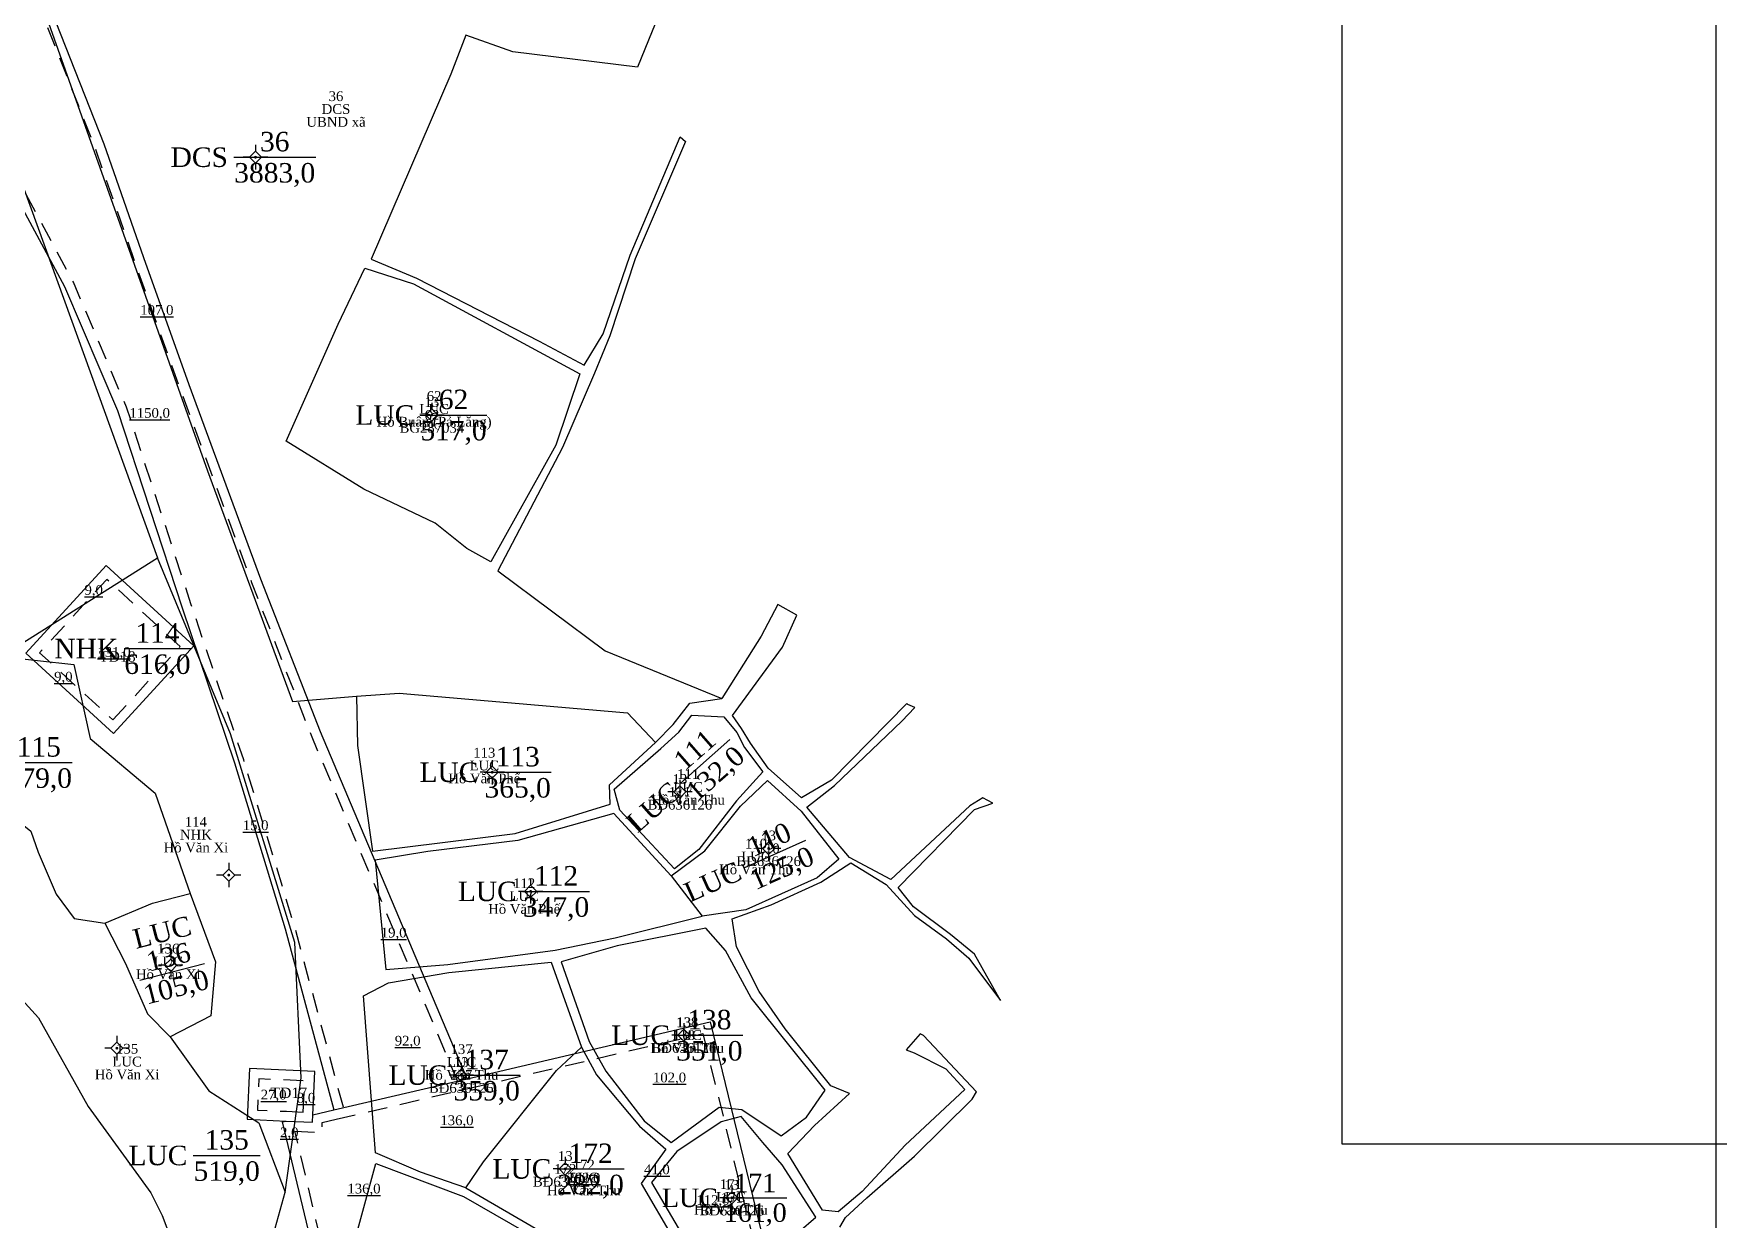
# Model space of a CAD drawing. Header units: metres. Extents: x 542180 to 550635, y 1840441 to 1846931.
# Drawn here: x 547685 to 547857.8, y 1841846.1 to 1841967.7 of the extents above; entities that cross this region are included whole.
import ezdxf
from ezdxf.enums import TextEntityAlignment as Align

# ---------------------------------------------------------------- set-up
doc = ezdxf.new("R2010")
doc.units = ezdxf.units.M
doc.header["$MEASUREMENT"] = 0
doc.linetypes.add('DGN Style 2', pattern=[3.355162, 2.013097, -1.342065])
for name, color, linetype, lineweight in [('Level 10', 7, 'Continuous', 0), ('Level 11', 7, 'Continuous', 0), ('Level 13', 7, 'Continuous', 0), ('Level 15', 7, 'Continuous', 0), ('Level 19', 7, 'Continuous', 0), ('Level 2', 7, 'Continuous', 0), ('Level 28', 7, 'Continuous', 0), ('Level 30', 7, 'Continuous', 0), ('Level 4', 7, 'Continuous', 0), ('Level 5', 7, 'Continuous', 0), ('Level 6', 7, 'Continuous', 0), ('Level 62', 7, 'Continuous', 0)]:
    doc.layers.add(name, color=color, linetype=linetype, lineweight=lineweight)
doc.styles.add('Style-Times New Roman', font='times.ttf')

# ---------------------------------------------------------------- blocks, each defined once
blk = doc.blocks.new('CENTRD')
at = {"layer": 'Level 11', "linetype": 'Continuous', "lineweight": 0}
h = blk.add_hatch(color=1, dxfattribs=at)
edge = h.paths.add_edge_path()
edge.add_arc((0, 0), 1.5, 0, 360)
at = {"layer": 'Level 11', "color": 1, "linetype": 'Continuous', "lineweight": 0}
for p, q in [((-6.25, 0), (-12.5, 0)), ((0, 6.25), (-6.25, 0)), ((-6.25, 0), (0, -6.25)), ((0, 12.5), (0, 6.25)), ((6.25, 0), (0, 6.25)), ((0, -6.25), (6.25, 0)), ((12.5, 0), (6.25, 0)), ((0, -6.25), (0, -12.5))]:
    blk.add_line(p, q, dxfattribs=at)
blk = doc.blocks.new('N_THUA_203')
at = {"layer": 'Level 13', "color": 1, "linetype": 'Continuous', "lineweight": 0}
blk.add_line((-2.23248, 0), (6.17752, 0), dxfattribs=at)
at = {"layer": 'Level 13', "color": 5, "linetype": 'Continuous', "lineweight": 0, "style": 'Style-Times New Roman'}
blk.add_text('36', height=2, dxfattribs=at).set_placement((1.97252, 1.6), align=Align.MIDDLE_CENTER)
at = {"layer": 'Level 2', "color": 3, "linetype": 'Continuous', "lineweight": 0, "style": 'Style-Times New Roman'}
blk.add_text('DCS', height=2, dxfattribs=at).set_placement((-2.83248, 0), align=Align.MIDDLE_RIGHT)
at = {"layer": 'Level 4', "color": 1, "linetype": 'Continuous', "lineweight": 0, "style": 'Style-Times New Roman'}
blk.add_text('3883,0', height=2, dxfattribs=at).set_placement((1.97252, -1.6), align=Align.MIDDLE_CENTER)
blk = doc.blocks.new('N_THUA_210')
at = {"layer": 'Level 13', "color": 1, "linetype": 'Continuous', "lineweight": 0}
blk.add_line((-1.20558, 0), (5.65042, 0), dxfattribs=at)
at = {"layer": 'Level 13', "color": 5, "linetype": 'Continuous', "lineweight": 0, "style": 'Style-Times New Roman'}
blk.add_text('62', height=2, dxfattribs=at).set_placement((2.22242, 1.6), align=Align.MIDDLE_CENTER)
at = {"layer": 'Level 2', "color": 3, "linetype": 'Continuous', "lineweight": 0, "style": 'Style-Times New Roman'}
blk.add_text('LUC', height=2, dxfattribs=at).set_placement((-1.80558, 0), align=Align.MIDDLE_RIGHT)
at = {"layer": 'Level 4', "color": 1, "linetype": 'Continuous', "lineweight": 0, "style": 'Style-Times New Roman'}
blk.add_text('517,0', height=2, dxfattribs=at).set_placement((2.22242, -1.6), align=Align.MIDDLE_CENTER)
blk = doc.blocks.new('N_THUA_214')
at = {"layer": 'Level 13', "color": 1, "linetype": 'Continuous', "lineweight": 0}
blk.add_line((-0.746655, -0.333547), (5.513136, 2.462835), dxfattribs=at)
at = {"layer": 'Level 13', "color": 5, "linetype": 'Continuous', "lineweight": 0, "style": 'Style-Times New Roman'}
blk.add_text('110', height=2, rotation=24.071333, dxfattribs=at).set_placement((1.730642, 2.525506), align=Align.MIDDLE_CENTER)
at = {"layer": 'Level 2', "color": 3, "linetype": 'Continuous', "lineweight": 0, "style": 'Style-Times New Roman'}
blk.add_text('LUC', height=2, rotation=24.071333, dxfattribs=at).set_placement((-1.294478, -0.578271), align=Align.MIDDLE_RIGHT)
at = {"layer": 'Level 4', "color": 1, "linetype": 'Continuous', "lineweight": 0, "style": 'Style-Times New Roman'}
blk.add_text('125,0', height=2, rotation=24.071333, dxfattribs=at).set_placement((3.035838, -0.396217), align=Align.MIDDLE_CENTER)
blk = doc.blocks.new('N_THUA_215')
at = {"layer": 'Level 13', "color": 1, "linetype": 'Continuous', "lineweight": 0}
blk.add_line((-0.685559, -0.600584), (4.471421, 3.917191), dxfattribs=at)
at = {"layer": 'Level 13', "color": 5, "linetype": 'Continuous', "lineweight": 0, "style": 'Style-Times New Roman'}
blk.add_text('111', height=2, rotation=41.219994, dxfattribs=at).set_placement((0.838608, 2.861799), align=Align.MIDDLE_CENTER)
at = {"layer": 'Level 2', "color": 3, "linetype": 'Continuous', "lineweight": 0, "style": 'Style-Times New Roman'}
blk.add_text('LUC', height=2, rotation=41.219994, dxfattribs=at).set_placement((-1.13687, -0.995955), align=Align.MIDDLE_RIGHT)
at = {"layer": 'Level 4', "color": 1, "linetype": 'Continuous', "lineweight": 0, "style": 'Style-Times New Roman'}
blk.add_text('132,0', height=2, rotation=41.219994, dxfattribs=at).set_placement((2.947254, 0.454807), align=Align.MIDDLE_CENTER)
blk = doc.blocks.new('N_THUA_216')
at = {"layer": 'Level 13', "color": 1, "linetype": 'Continuous', "lineweight": 0}
blk.add_line((-0.820743, 0), (6.035257, 0), dxfattribs=at)
at = {"layer": 'Level 13', "color": 5, "linetype": 'Continuous', "lineweight": 0, "style": 'Style-Times New Roman'}
blk.add_text('112', height=2, dxfattribs=at).set_placement((2.607257, 1.6), align=Align.MIDDLE_CENTER)
at = {"layer": 'Level 2', "color": 3, "linetype": 'Continuous', "lineweight": 0, "style": 'Style-Times New Roman'}
blk.add_text('LUC', height=2, dxfattribs=at).set_placement((-1.420743, 0), align=Align.MIDDLE_RIGHT)
at = {"layer": 'Level 4', "color": 1, "linetype": 'Continuous', "lineweight": 0, "style": 'Style-Times New Roman'}
blk.add_text('347,0', height=2, dxfattribs=at).set_placement((2.607257, -1.6), align=Align.MIDDLE_CENTER)
blk = doc.blocks.new('N_THUA_217')
at = {"layer": 'Level 13', "color": 1, "linetype": 'Continuous', "lineweight": 0}
blk.add_line((-0.815787, 0), (6.040213, 0), dxfattribs=at)
at = {"layer": 'Level 13', "color": 5, "linetype": 'Continuous', "lineweight": 0, "style": 'Style-Times New Roman'}
blk.add_text('113', height=2, dxfattribs=at).set_placement((2.612213, 1.6), align=Align.MIDDLE_CENTER)
at = {"layer": 'Level 2', "color": 3, "linetype": 'Continuous', "lineweight": 0, "style": 'Style-Times New Roman'}
blk.add_text('LUC', height=2, dxfattribs=at).set_placement((-1.415787, 0), align=Align.MIDDLE_RIGHT)
at = {"layer": 'Level 4', "color": 1, "linetype": 'Continuous', "lineweight": 0, "style": 'Style-Times New Roman'}
blk.add_text('365,0', height=2, dxfattribs=at).set_placement((2.612213, -1.6), align=Align.MIDDLE_CENTER)
blk = doc.blocks.new('N_THUA_218')
at = {"layer": 'Level 13', "color": 1, "linetype": 'Continuous', "lineweight": 0}
blk.add_line((-0.611543, 0), (6.244457, 0), dxfattribs=at)
at = {"layer": 'Level 13', "color": 5, "linetype": 'Continuous', "lineweight": 0, "style": 'Style-Times New Roman'}
blk.add_text('114', height=2, dxfattribs=at).set_placement((2.816457, 1.6), align=Align.MIDDLE_CENTER)
at = {"layer": 'Level 2', "color": 3, "linetype": 'Continuous', "lineweight": 0, "style": 'Style-Times New Roman'}
blk.add_text('NHK', height=2, dxfattribs=at).set_placement((-1.211543, 0), align=Align.MIDDLE_RIGHT)
at = {"layer": 'Level 4', "color": 1, "linetype": 'Continuous', "lineweight": 0, "style": 'Style-Times New Roman'}
blk.add_text('616,0', height=2, dxfattribs=at).set_placement((2.816457, -1.6), align=Align.MIDDLE_CENTER)
blk = doc.blocks.new('N_THUA_219')
at = {"layer": 'Level 13', "color": 1, "linetype": 'Continuous', "lineweight": 0}
blk.add_line((-0.811823, 0), (6.044177, 0), dxfattribs=at)
at = {"layer": 'Level 13', "color": 5, "linetype": 'Continuous', "lineweight": 0, "style": 'Style-Times New Roman'}
blk.add_text('115', height=2, dxfattribs=at).set_placement((2.616177, 1.6), align=Align.MIDDLE_CENTER)
at = {"layer": 'Level 2', "color": 3, "linetype": 'Continuous', "lineweight": 0, "style": 'Style-Times New Roman'}
blk.add_text('LUC', height=2, dxfattribs=at).set_placement((-1.411823, 0), align=Align.MIDDLE_RIGHT)
at = {"layer": 'Level 4', "color": 1, "linetype": 'Continuous', "lineweight": 0, "style": 'Style-Times New Roman'}
blk.add_text('679,0', height=2, dxfattribs=at).set_placement((2.616177, -1.6), align=Align.MIDDLE_CENTER)
blk = doc.blocks.new('N_THUA_225')
at = {"layer": 'Level 13', "color": 1, "linetype": 'Continuous', "lineweight": 0}
blk.add_line((-0.811823, 0), (6.044177, 0), dxfattribs=at)
at = {"layer": 'Level 13', "color": 5, "linetype": 'Continuous', "lineweight": 0, "style": 'Style-Times New Roman'}
blk.add_text('135', height=2, dxfattribs=at).set_placement((2.616177, 1.6), align=Align.MIDDLE_CENTER)
at = {"layer": 'Level 2', "color": 3, "linetype": 'Continuous', "lineweight": 0, "style": 'Style-Times New Roman'}
blk.add_text('LUC', height=2, dxfattribs=at).set_placement((-1.411823, 0), align=Align.MIDDLE_RIGHT)
at = {"layer": 'Level 4', "color": 1, "linetype": 'Continuous', "lineweight": 0, "style": 'Style-Times New Roman'}
blk.add_text('519,0', height=2, dxfattribs=at).set_placement((2.616177, -1.6), align=Align.MIDDLE_CENTER)
blk = doc.blocks.new('N_THUA_226')
at = {"layer": 'Level 13', "color": 1, "linetype": 'Continuous', "lineweight": 0}
blk.add_line((-2.924522, -2.399657), (3.717589, -0.700512), dxfattribs=at)
at = {"layer": 'Level 13', "color": 5, "linetype": 'Continuous', "lineweight": 0, "style": 'Style-Times New Roman'}
blk.add_text('136', height=2, rotation=14.349332, dxfattribs=at).set_placement((0, 0), align=Align.MIDDLE_CENTER)
at = {"layer": 'Level 2', "color": 3, "linetype": 'Continuous', "lineweight": 0, "style": 'Style-Times New Roman'}
blk.add_text('LUC', height=2, rotation=14.349332, dxfattribs=at).set_placement((-0.644366, 2.518887), align=Align.MIDDLE_CENTER)
at = {"layer": 'Level 4', "color": 1, "linetype": 'Continuous', "lineweight": 0, "style": 'Style-Times New Roman'}
blk.add_text('105,0', height=2, rotation=14.349332, dxfattribs=at).set_placement((0.793066, -3.100169), align=Align.MIDDLE_CENTER)
blk = doc.blocks.new('N_THUA_227')
at = {"layer": 'Level 13', "color": 1, "linetype": 'Continuous', "lineweight": 0}
blk.add_line((-0.815787, 0), (6.040213, 0), dxfattribs=at)
at = {"layer": 'Level 13', "color": 5, "linetype": 'Continuous', "lineweight": 0, "style": 'Style-Times New Roman'}
blk.add_text('137', height=2, dxfattribs=at).set_placement((2.612213, 1.6), align=Align.MIDDLE_CENTER)
at = {"layer": 'Level 2', "color": 3, "linetype": 'Continuous', "lineweight": 0, "style": 'Style-Times New Roman'}
blk.add_text('LUC', height=2, dxfattribs=at).set_placement((-1.415787, 0), align=Align.MIDDLE_RIGHT)
at = {"layer": 'Level 4', "color": 1, "linetype": 'Continuous', "lineweight": 0, "style": 'Style-Times New Roman'}
blk.add_text('359,0', height=2, dxfattribs=at).set_placement((2.612213, -1.6), align=Align.MIDDLE_CENTER)
blk = doc.blocks.new('N_THUA_228')
at = {"layer": 'Level 13', "color": 1, "linetype": 'Continuous', "lineweight": 0}
blk.add_line((-0.814796, 0), (6.041204, 0), dxfattribs=at)
at = {"layer": 'Level 13', "color": 5, "linetype": 'Continuous', "lineweight": 0, "style": 'Style-Times New Roman'}
blk.add_text('138', height=2, dxfattribs=at).set_placement((2.613204, 1.6), align=Align.MIDDLE_CENTER)
at = {"layer": 'Level 2', "color": 3, "linetype": 'Continuous', "lineweight": 0, "style": 'Style-Times New Roman'}
blk.add_text('LUC', height=2, dxfattribs=at).set_placement((-1.414796, 0), align=Align.MIDDLE_RIGHT)
at = {"layer": 'Level 4', "color": 1, "linetype": 'Continuous', "lineweight": 0, "style": 'Style-Times New Roman'}
blk.add_text('351,0', height=2, dxfattribs=at).set_placement((2.613204, -1.6), align=Align.MIDDLE_CENTER)
blk = doc.blocks.new('N_THUA_229')
at = {"layer": 'Level 13', "color": 1, "linetype": 'Continuous', "lineweight": 0}
blk.add_line((-0.861673, 0), (5.652327, 0), dxfattribs=at)
at = {"layer": 'Level 13', "color": 5, "linetype": 'Continuous', "lineweight": 0, "style": 'Style-Times New Roman'}
blk.add_text('171', height=1.9, dxfattribs=at).set_placement((2.395327, 1.52), align=Align.MIDDLE_CENTER)
at = {"layer": 'Level 2', "color": 3, "linetype": 'Continuous', "lineweight": 0, "style": 'Style-Times New Roman'}
blk.add_text('LUC', height=1.9, dxfattribs=at).set_placement((-1.431673, 0), align=Align.MIDDLE_RIGHT)
at = {"layer": 'Level 4', "color": 1, "linetype": 'Continuous', "lineweight": 0, "style": 'Style-Times New Roman'}
blk.add_text('161,0', height=1.9, dxfattribs=at).set_placement((2.395327, -1.52), align=Align.MIDDLE_CENTER)
blk = doc.blocks.new('N_THUA_230')
at = {"layer": 'Level 13', "color": 1, "linetype": 'Continuous', "lineweight": 0}
blk.add_line((-0.820743, 0), (6.035257, 0), dxfattribs=at)
at = {"layer": 'Level 13', "color": 5, "linetype": 'Continuous', "lineweight": 0, "style": 'Style-Times New Roman'}
blk.add_text('172', height=2, dxfattribs=at).set_placement((2.607257, 1.6), align=Align.MIDDLE_CENTER)
at = {"layer": 'Level 2', "color": 3, "linetype": 'Continuous', "lineweight": 0, "style": 'Style-Times New Roman'}
blk.add_text('LUC', height=2, dxfattribs=at).set_placement((-1.420743, 0), align=Align.MIDDLE_RIGHT)
at = {"layer": 'Level 4', "color": 1, "linetype": 'Continuous', "lineweight": 0, "style": 'Style-Times New Roman'}
blk.add_text('282,0', height=2, dxfattribs=at).set_placement((2.607257, -1.6), align=Align.MIDDLE_CENTER)

msp = doc.modelspace()

# ---------------------------------------------------------------- linework, layer by layer
at = {"layer": 'Level 10', "color": 7, "lineweight": 0}
for p, q in [((547666.49, 1842000), (547697.69, 1841913.91)), ((547681.64, 1841903.81), (547697.69, 1841913.91)), ((547750.39, 1841881.3), (547753.55, 1841877.17)), ((547709.77, 1841845.19), (547710.77, 1841848.87))]:
    msp.add_line(p, q, dxfattribs=at)
at = {"layer": 'Level 10', "color": 7, "lineweight": 0, "flags": 128}
for points in [[(547679.56, 1841988.26), (547702.82, 1841922.83), (547711.53, 1841899.2), (547718.09, 1841899.73)], [(547749.86, 1841971.48), (547746.91, 1841964.23), (547734.15, 1841965.82), (547729.32, 1841967.53), (547727.77, 1841963.52), (547719.59, 1841944.54), (547724.26, 1841942.6), (547736.84, 1841936.16), (547741.44, 1841933.68), (547743.4, 1841936.91), (547746.18, 1841944.97), (547751.3, 1841957.11), (547751.84, 1841956.63), (547746.67, 1841944.57), (547744.09, 1841936.68), (547742.52, 1841932.86), (547739.22, 1841925.23), (547732.58, 1841912.6), (547743.61, 1841904.38), (547755.57, 1841899.49)], [(547741.02, 1841932.8), (547738.53, 1841925.47), (547731.87, 1841913.51), (547729.42, 1841914.87), (547726.18, 1841917.49), (547718.84, 1841920.96), (547710.87, 1841925.88), (547716.22, 1841937.89), (547718.96, 1841943.63), (547723.95, 1841942.01), (547741.02, 1841932.8)], [(547710.77, 1841848.87), (547712.43, 1841860.59), (547711.77, 1841874.49), (547705.16, 1841895.89), (547697.69, 1841913.91)], [(547767.69, 1841845.3), (547768.24, 1841846.29), (547770.46, 1841848.31), (547775.34, 1841852.56), (547781.24, 1841858.41), (547781.68, 1841859.15), (547776.25, 1841864.95), (547775.92, 1841865.12), (547774.47, 1841863.47), (547775.29, 1841863.18), (547778.54, 1841861.53), (547780.51, 1841859.42), (547774.36, 1841853.7), (547769.96, 1841848.96), (547767.49, 1841846.85), (547765.88, 1841847.02), (547762.33, 1841852.85), (547765.06, 1841855.71), (547768.67, 1841859.01), (547766.75, 1841859.78), (547762.08, 1841865.62), (547759.41, 1841869.44), (547757.09, 1841874.05), (547756.64, 1841876.9), (547760.63, 1841878.34), (547765.74, 1841880.67), (547768.79, 1841882.65), (547772.43, 1841880.41), (547775.34, 1841877.23), (547778.63, 1841874.85), (547780.89, 1841872.86), (547784.17, 1841868.53), (547781.5, 1841873.27), (547779.04, 1841875.31), (547775.23, 1841878.14), (547773.65, 1841880.12), (547781.49, 1841888.1), (547783.38, 1841888.75), (547782.35, 1841889.33), (547781, 1841888.49), (547772.9, 1841880.94), (547768.66, 1841883.21), (547764.3, 1841888.35), (547767.13, 1841890.57), (547774.02, 1841897.17), (547775.37, 1841898.59), (547774.64, 1841898.88), (547774.54, 1841899), (547766.81, 1841891.14), (547763.73, 1841889.31), (547760.31, 1841892.36), (547758.5, 1841894.91), (547757.58, 1841896.44), (547756.65, 1841897.75), (547761.79, 1841904.75), (547763.28, 1841908.03), (547761.31, 1841909.15), (547759.59, 1841905.88), (547755.57, 1841899.49)], [(547681.64, 1841903.81), (547689.12, 1841902.99), (547690.77, 1841895.41), (547697.45, 1841889.8), (547701.03, 1841879.49)], [(547718.09, 1841899.73), (547722.47, 1841900.03), (547745.9, 1841898.02), (547748.77, 1841895)], [(547718.09, 1841899.73), (547718.2, 1841894.68), (547719.75, 1841883.86), (547734.38, 1841885.64), (547744.11, 1841888.68), (547744.05, 1841890.66), (547748.77, 1841895)], [(547748.77, 1841895), (547750.59, 1841896.84), (547752.3, 1841899.02), (547755.57, 1841899.49)], [(547759.78, 1841891.97), (547757.09, 1841889), (547753.2, 1841884.03), (547750.7, 1841882.03), (547745.12, 1841888.04), (547744.54, 1841890.2), (547749.3, 1841894.37), (547751.17, 1841896.04), (547752.48, 1841897.8), (547755.78, 1841897.62), (547757.1, 1841896), (547757.9, 1841894.49), (547759.78, 1841891.97)], [(547750.39, 1841881.3), (547753.84, 1841883.89), (547757.48, 1841888.45), (547760.27, 1841891.09), (547763.7, 1841887.96), (547767.58, 1841883.03), (547765.34, 1841881.11), (547758.02, 1841877.84), (547753.55, 1841877.17)], [(547750.39, 1841881.3), (547744.5, 1841887.72), (547734.66, 1841884.93), (547725.43, 1841883.8), (547720.01, 1841882.93), (547721.11, 1841871.71), (547727.48, 1841872.21), (547738.46, 1841873.68), (547744.64, 1841874.97), (547753.55, 1841877.17)], [(547683.82, 1841886.61), (547681.21, 1841884.78), (547677.89, 1841882.51), (547677.35, 1841881.2), (547681.2, 1841874.4), (547681.65, 1841871.78), (547683.43, 1841869), (547685.48, 1841866.75), (547690.56, 1841857.66), (547697.01, 1841848.79), (547698.17, 1841846.48), (547700.35, 1841840.67)], [(547683.82, 1841886.61), (547684.69, 1841885.91), (547685.44, 1841883.75), (547687.31, 1841879.44), (547689.14, 1841876.95), (547692.29, 1841876.47)], [(547692.29, 1841876.47), (547697.16, 1841878.5), (547701.03, 1841879.49)], [(547701.03, 1841879.49), (547703.64, 1841872.51), (547703.16, 1841866.96), (547698.99, 1841864.79)], [(547692.29, 1841876.47), (547694.39, 1841872.33), (547696.65, 1841867.15), (547698.99, 1841864.79)], [(547766.16, 1841859.33), (547758.58, 1841868.81), (547755.94, 1841873.67), (547753.92, 1841875.96), (547744.83, 1841874.13), (547739.08, 1841872.5), (547741.95, 1841864.31), (547743.67, 1841861.3), (547747.62, 1841856.2), (547750.39, 1841853.98), (547755.3, 1841857.59), (547757.62, 1841857.36), (547761.66, 1841854.65), (547764.27, 1841856.55), (547766.16, 1841859.33)], [(547729.32, 1841849.31), (547724.65, 1841850.94), (547720.06, 1841852.92), (547718.83, 1841869.01), (547721.37, 1841870.34), (547727.56, 1841871.4), (547738.05, 1841872.45), (547741.16, 1841863.73)], [(547698.99, 1841864.79), (547702.94, 1841859.27), (547708.09, 1841855.97), (547710.77, 1841848.87)], [(547729.32, 1841849.31), (547731.12, 1841852), (547738.6, 1841861.35), (547741.16, 1841863.73)], [(547741.16, 1841863.73), (547742.71, 1841860.92), (547747.14, 1841855.64), (547749.84, 1841853.27), (547747.31, 1841849.76), (547750.62, 1841844.08), (547752.54, 1841841.35)], [(547765.22, 1841846.32), (547761.75, 1841851.68), (547759.78, 1841853.98), (547757.55, 1841856.63), (547755.49, 1841856.08), (547750.96, 1841853.05), (547748.35, 1841849.87), (547751.42, 1841844.64), (547754.51, 1841839.97), (547756.38, 1841840.8), (547763.48, 1841844.8), (547765.22, 1841846.32)], [(547713.59, 1841833.17), (547718.25, 1841845.03), (547720.09, 1841851.82), (547729.09, 1841848.42), (547741.7, 1841841.2), (547744.87, 1841838.32)], [(547729.32, 1841849.31), (547742.29, 1841841.77), (547745.51, 1841838.8)]]:
    msp.add_lwpolyline(points, dxfattribs=at)
at = {"layer": 'Level 30', "color": 5, "linetype": 'Continuous', "lineweight": 0}
for p, q in [((547715.7896, 1841857.318), (547729.461, 1841860.5121)), ((547713.6282, 1841856.813), (547715.7896, 1841857.318))]:
    msp.add_line(p, q, dxfattribs=at)
at = {"layer": 'Level 30', "color": 5, "linetype": 'Continuous', "lineweight": 0, "flags": 128}
for points in [[(547673.0545, 1841984.5015), (547679.5639, 1841966.0243), (547682.2338, 1841952.728), (547688.159, 1841941.7658), (547693.5707, 1841929.033), (547700.2026, 1841908.8052), (547705.5782, 1841892.8921), (547710.7808, 1841875.8782), (547715.7896, 1841857.318)], [(547729.461, 1841860.5121), (547714.3995, 1841896.0692), (547708.3034, 1841911.7228), (547700.925, 1841931.6818), (547696.2867, 1841944.6931), (547692.2321, 1841956.329), (547687.299, 1841968.8102)], [(547701.4179, 1841904.8904), (547693.178, 1841895.8936), (547684.1811, 1841904.1335), (547692.4211, 1841913.1304), (547701.4179, 1841904.8904)], [(547729.461, 1841860.5121), (547754.3678, 1841866.3312), (547771.7136, 1841795.0994), (547758.4348, 1841785.8588), (547727.6731, 1841784.3273), (547710.519, 1841856.0866), (547710.8743, 1841856.1696)], [(547713.6282, 1841856.813), (547713.8246, 1841861.244), (547707.1312, 1841861.5406), (547706.901, 1841856.3457), (547710.8743, 1841856.1696)], [(547710.8743, 1841856.1696), (547713.5943, 1841856.049), (547713.6282, 1841856.813)]]:
    msp.add_lwpolyline(points, dxfattribs=at)
at = {"layer": 'Level 6', "color": 2, "linetype": 'DGN Style 2', "lineweight": 0}
for p, q in [((547729.688508, 1841859.538324), (547753.63059, 1841865.132032)), ((547753.63059, 1841865.132032), (547770.579832, 1841795.528725)), ((547716.017107, 1841856.344224), (547729.688507, 1841859.538324)), ((547714.593626, 1841856.011635), (547716.017117, 1841856.344226)), ((547728.452651, 1841785.367349), (547711.776179, 1841855.12863))]:
    msp.add_line(p, q, dxfattribs=at)
at = {"layer": 'Level 6', "color": 2, "linetype": 'DGN Style 2', "lineweight": 0, "flags": 128}
for points in [[(547728.540201, 1841860.122062), (547713.472986, 1841895.692655), (547707.368434, 1841911.367957), (547699.985019, 1841931.340525), (547695.343563, 1841944.360678), (547691.294551, 1841955.980541), (547686.361906, 1841968.460588), (547679.862171, 1841986.965828), (547675.028236, 1842001.063821), (547670.425391, 1842012.302026), (547668.338394, 1842020.229201), (547664.161268, 1842032.424478), (547660.111117, 1842043.547593), (547659.586467, 1842047.504807), (547659.706653, 1842050.638754), (547659.854348, 1842051.699203), (547660.07284, 1842052.832909), (547660.578283, 1842054.702621), (547661.444054, 1842056.950538), (547662.748626, 1842059.389294), (547663.947389, 1842061.114655), (547665.554286, 1842062.964737), (547667.897343, 1842065.029444), (547669.334535, 1842066.024885), (547669.835256, 1842066.331549), (547671.510222, 1842067.486335), (547673.522472, 1842068.067293), (547675.37625, 1842068.698967), (547679.170145, 1842069.777159), (547681.071015, 1842070.286695), (547682.977322, 1842070.777314), (547688.700674, 1842072.154093), (547690.629393, 1842072.568989), (547692.557532, 1842072.963594), (547696.418024, 1842073.693645), (547700.380689, 1842074.361127), (547702.380498, 1842074.307925), (547706.174061, 1842074.830485), (547707.65755, 1842075.014053), (547712.023581, 1842075.487839), (547713.853178, 1842075.656399), (547715.769259, 1842076.326952), (547717.850834, 1842076.476869), (547721.753587, 1842076.784955), (547722.244883, 1842076.821772), (547723.766145, 1842076.932975), (547736.357556, 1842077.252277), (547748.140294, 1842078.485973), (547750.185223, 1842078.518376), (547750.552017, 1842078.524139), (547752.2061, 1842078.557979), (547754.220183, 1842078.621142), (547756.541145, 1842078.778064), (547758.680055, 1842077.535179), (547760.403894, 1842077.686434), (547762.438505, 1842077.885552), (547762.876518, 1842077.931082), (547764.464082, 1842078.104153), (547768.237206, 1842078.568905), (547770.071566, 1842080.108459), (547772.341557, 1842080.478334), (547778.310878, 1842081.630963), (547789.694367, 1842082.82252), (547801.664904, 1842084.670954), (547805.724814, 1842085.126354), (547807.758122, 1842085.403108), (547809.765003, 1842085.828217), (547811.69657, 1842086.27994), (547813.60952, 1842087.175596), (547815.69621, 1842087.752384), (547817.679302, 1842088.3436), (547820.16317, 1842089.145469), (547821.610775, 1842089.644963), (547823.557271, 1842090.354843), (547825.488046, 1842091.103124), (547827.31525, 1842091.853468), (547829.052558, 1842093.041652), (547831.001822, 1842093.935001), (547832.808785, 1842094.869148), (547835.031434, 1842096.162682), (547836.356356, 1842096.960125), (547852.083032, 1842104.351092), (547868.408426, 1842113.818816), (547885.499296, 1842123.106498), (547905.41965, 1842132.786211), (547910.737603, 1842135.395153), (547912.558338, 1842136.157982), (547916.09127, 1842137.834242), (547917.884558, 1842138.658821), (547919.682442, 1842139.4682), (547921.454633, 1842140.249025), (547923.385243, 1842141.247816), (547925.432509, 1842142.170213), (547927.027962, 1842142.44588), (547928.655669, 1842143.385543), (547930.558703, 1842144.134702), (547934.243322, 1842145.534164), (547936.099483, 1842146.213887), (547939.816609, 1842147.524581), (547941.544838, 1842148.110782), (547943.230321, 1842149.305218), (547945.255795, 1842149.956251), (547947.143235, 1842150.54634), (547949.035404, 1842151.12127), (547950.933981, 1842151.681597), (547954.736607, 1842152.754549), (547956.647568, 1842153.269115), (547958.557519, 1842153.769107), (547964.756888, 1842155.37601)], [(547716.755061, 1841857.578547), (547711.74194, 1841876.154759), (547706.530247, 1841893.198395), (547701.151437, 1841909.120999), (547694.507672, 1841929.384987), (547689.060996, 1841942.200078), (547683.184741, 1841953.071727), (547680.530471, 1841966.290185), (547673.995798, 1841984.839126), (547668.877415, 1841998.858464), (547664.931003, 1842010.297889), (547662.0859, 1842017.928669), (547653.217451, 1842042.444702), (547649.625597, 1842050.550641), (547648.042995, 1842052.409814), (547646.052498, 1842054.120149), (547642.940833, 1842055.881271), (547640.792811, 1842056.620958), (547638.518214, 1842057.05191), (547636.396872, 1842057.353386), (547635.086996, 1842057.136674), (547632.266885, 1842056.680208), (547621.898857, 1842054.876032), (547604.745904, 1842051.338969), (547590.697417, 1842048.741777), (547587.260803, 1842047.982061), (547586.778395, 1842047.874647), (547584.864839, 1842047.438417), (547582.955039, 1842047.016231), (547581.035728, 1842046.605079), (547579.112731, 1842046.177044), (547577.193137, 1842045.733643), (547575.276426, 1842045.274705), (547573.364854, 1842044.797766), (547571.457243, 1842044.308568), (547569.552817, 1842043.804022), (547567.652571, 1842043.284203), (547565.756483, 1842042.749133), (547563.866047, 1842042.199391), (547563.313248, 1842042.035486), (547561.976886, 1842041.633534), (547560.094815, 1842041.053354), (547558.216771, 1842040.458031), (547556.343655, 1842039.847549), (547554.47539, 1842039.222216), (547552.610956, 1842038.581481), (547550.754823, 1842037.921402), (547548.903354, 1842037.251834), (547547.056131, 1842036.567046), (547545.214458, 1842035.867407), (547543.390955, 1842035.158051), (547541.555013, 1842034.483025), (547540.01843, 1842033.909501), (547539.704145, 1842033.790827)], [(547712.639598, 1841857.092312), (547712.7813, 1841860.28925), (547708.08595, 1841860.497311), (547707.944289, 1841857.300442), (547710.918577, 1841857.168619)], [(547710.918595, 1841857.168619), (547712.639598, 1841857.092312)], [(547711.776179, 1841855.12863), (547714.54899, 1841855.005688), (547714.593626, 1841856.011635)]]:
    msp.add_lwpolyline(points, dxfattribs=at)
msp.add_lwpolyline([(547693.115955, 1841897.306448), (547700.005052, 1841904.828363), (547692.483137, 1841911.717544), (547685.593956, 1841904.195545), (547693.115955, 1841897.306448)], close=True, dxfattribs=at)
at = {"layer": 'Level 62', "color": 7, "linetype": 'Continuous', "lineweight": 0}
for q in [(547857.5443, 1842106.3623), (548078.7822, 1841853.8346)]:
    msp.add_line((547857.5443, 1841853.8346), q, dxfattribs=at)
at = {"layer": 'Level 62', "color": 7, "linetype": 'Continuous', "lineweight": 0, "flags": 128}
for points in [[(547819.1512, 1842087.768), (547819.1512, 1841853.8346), (547857.5443, 1841853.8346)], [(547027.5443, 1842079.729), (547027.5443, 1841699.0675), (547857.5443, 1841699.0675), (547857.5443, 1841853.8346)]]:
    msp.add_lwpolyline(points, dxfattribs=at)

# ---------------------------------------------------------------- block references
at = {"layer": 'Level 11', "color": 1, "linetype": 'Continuous', "lineweight": 0, "xscale": 0.1, "yscale": 0.1, "zscale": 0.1}
for p in [(547707.74, 1841955.01), (547725.83, 1841928.57), (547732.02, 1841891.94), (547751.27, 1841889.92), (547760.37, 1841884.13), (547705, 1841881.39), (547735.96, 1841879.72), (547699.04, 1841872.14), (547693.52, 1841863.64), (547751.68, 1841864.97), (547728.84, 1841860.88), (547739.51, 1841851.26), (547756.6, 1841848.3)]:
    msp.add_blockref('CENTRD', p, dxfattribs=at)
at = {"layer": 'Level 2', "color": 3, "linetype": 'Continuous', "lineweight": 0}
for name, p in [('N_THUA_203', (547707.74, 1841955.01)), ('N_THUA_210', (547725.83, 1841928.57)), ('N_THUA_218', (547694.866589, 1841904.618622)), ('N_THUA_215', (547751.935808, 1841891.36126)), ('N_THUA_219', (547682.9, 1841892.94)), ('N_THUA_217', (547732.02, 1841891.94)), ('N_THUA_214', (547758.686376, 1841882.518661)), ('N_THUA_216', (547735.96, 1841879.72)), ('N_THUA_226', (547698.807706, 1841873.012796)), ('N_THUA_228', (547751.68, 1841864.97)), ('N_THUA_227', (547728.84, 1841860.88)), ('N_THUA_225', (547702.16973, 1841852.637463)), ('N_THUA_230', (547739.51, 1841851.26)), ('N_THUA_229', (547756.6, 1841848.3))]:
    msp.add_blockref(name, p, dxfattribs=at)

# ---------------------------------------------------------------- texts
at = {"layer": 'Level 15', "color": 1, "linetype": 'Continuous', "lineweight": 0, "char_height": 1, "attachment_point": 5, "line_spacing_factor": 0.790495, "style": 'Style-Times New Roman'}
for s, insert in [('36\\PDCS\\PUBND xã', (547715.996172, 1841959.940467)), ('62\\PLUC\\PHồ Buân (Pả Lăng)', (547726.059802, 1841929.036773)), ('113\\PLUC\\PHồ Văn Phế', (547731.207501, 1841892.614361)), ('111\\PLUC\\PHồ Văn Thu', (547752.113728, 1841890.420332)), ('114\\PNHK\\PHồ Văn Xi', (547701.625664, 1841885.52824)), ('110\\PLUC\\PHồ Văn Thu', (547759.070713, 1841883.283776)), ('112\\PLUC\\PHồ Văn Phế', (547735.296842, 1841879.226904)), ('136\\PLUC\\PHồ Văn Xi', (547698.78974, 1841872.526454)), ('138\\PLUC\\PHồ Văn Thu', (547752.018068, 1841864.972384)), ('135\\PLUC\\PHồ Văn Xi', (547694.574254, 1841862.254002)), ('137\\PLUC\\PHồ Văn Thu', (547728.878343, 1841862.210472)), ('172\\PLUC\\PHồ Văn Thu', (547741.413565, 1841850.361715)), ('171\\PLUC\\PHồ Văn Thu', (547756.494894, 1841848.372744))]:
    msp.add_mtext(s, dxfattribs=dict(at, insert=insert))
at = {"layer": 'Level 19', "color": 2, "linetype": 'Continuous', "lineweight": 0, "char_height": 1, "attachment_point": 5, "line_spacing_factor": 0.790495, "style": 'Style-Times New Roman'}
for s, insert in [('13\\P62\\PBG287034', (547725.83, 1841928.57)), ('13\\P111\\PBĐ636126', (547751.27, 1841889.92)), ('13\\P110\\PBĐ636126', (547760.37, 1841884.13)), ('13\\P138\\PBĐ636126', (547751.68, 1841864.97)), ('13\\P137\\PBĐ636126', (547728.84, 1841860.88)), ('13\\P172\\PBĐ636126', (547739.51, 1841851.26)), ('13\\P171\\PBĐ636126', (547756.6, 1841848.3))]:
    msp.add_mtext(s, dxfattribs=dict(at, insert=insert))
at = {"layer": 'Level 28', "color": 1, "lineweight": 0, "style": 'Style-Times New Roman'}
for s, p in [('TD18', (547691.673122, 1841903.269196)), ('TD17', (547709.270403, 1841858.52875))]:
    msp.add_text(s, height=1.069944, dxfattribs=at).set_placement(p)
at = {"layer": 'Level 5', "color": 5, "linetype": 'Continuous', "lineweight": 0, "style": 'Style-Times New Roman'}
for s, p in [('%%u107,0%%U', (547697.623819, 1841939.344203)), ('%%u1150,0%%U', (547696.885564, 1841928.78347)), ('%%u9,0%%U', (547691.140709, 1841910.633983)), ('%%u131,0%%U', (547693.227883, 1841904.273182)), ('%%u9,0%%U', (547688.028927, 1841901.736043)), ('%%u15,0%%U', (547707.748966, 1841886.4982)), ('%%u19,0%%U', (547721.911719, 1841875.495367)), ('%%u92,0%%U', (547723.346827, 1841864.407819)), ('%%u102,0%%U', (547750.205677, 1841860.636871)), ('%%u27,0%%U', (547709.600312, 1841858.878277)), ('%%u8,0%%U', (547712.921088, 1841858.555344)), ('%%u136,0%%U', (547728.403109, 1841856.248445)), ('%%u2,0%%U', (547711.208787, 1841855.009512)), ('%%u41,0%%U', (547748.907733, 1841851.216809)), ('%%u136,0%%U', (547718.867228, 1841849.244672)), ('%%u282,0%%U', (547741.413891, 1841850.351288)), ('%%u112,0%%U', (547754.6605, 1841848.066102))]:
    msp.add_text(s, height=1, dxfattribs=at).set_placement(p, align=Align.MIDDLE_CENTER)

doc.saveas('drawing.dxf')
